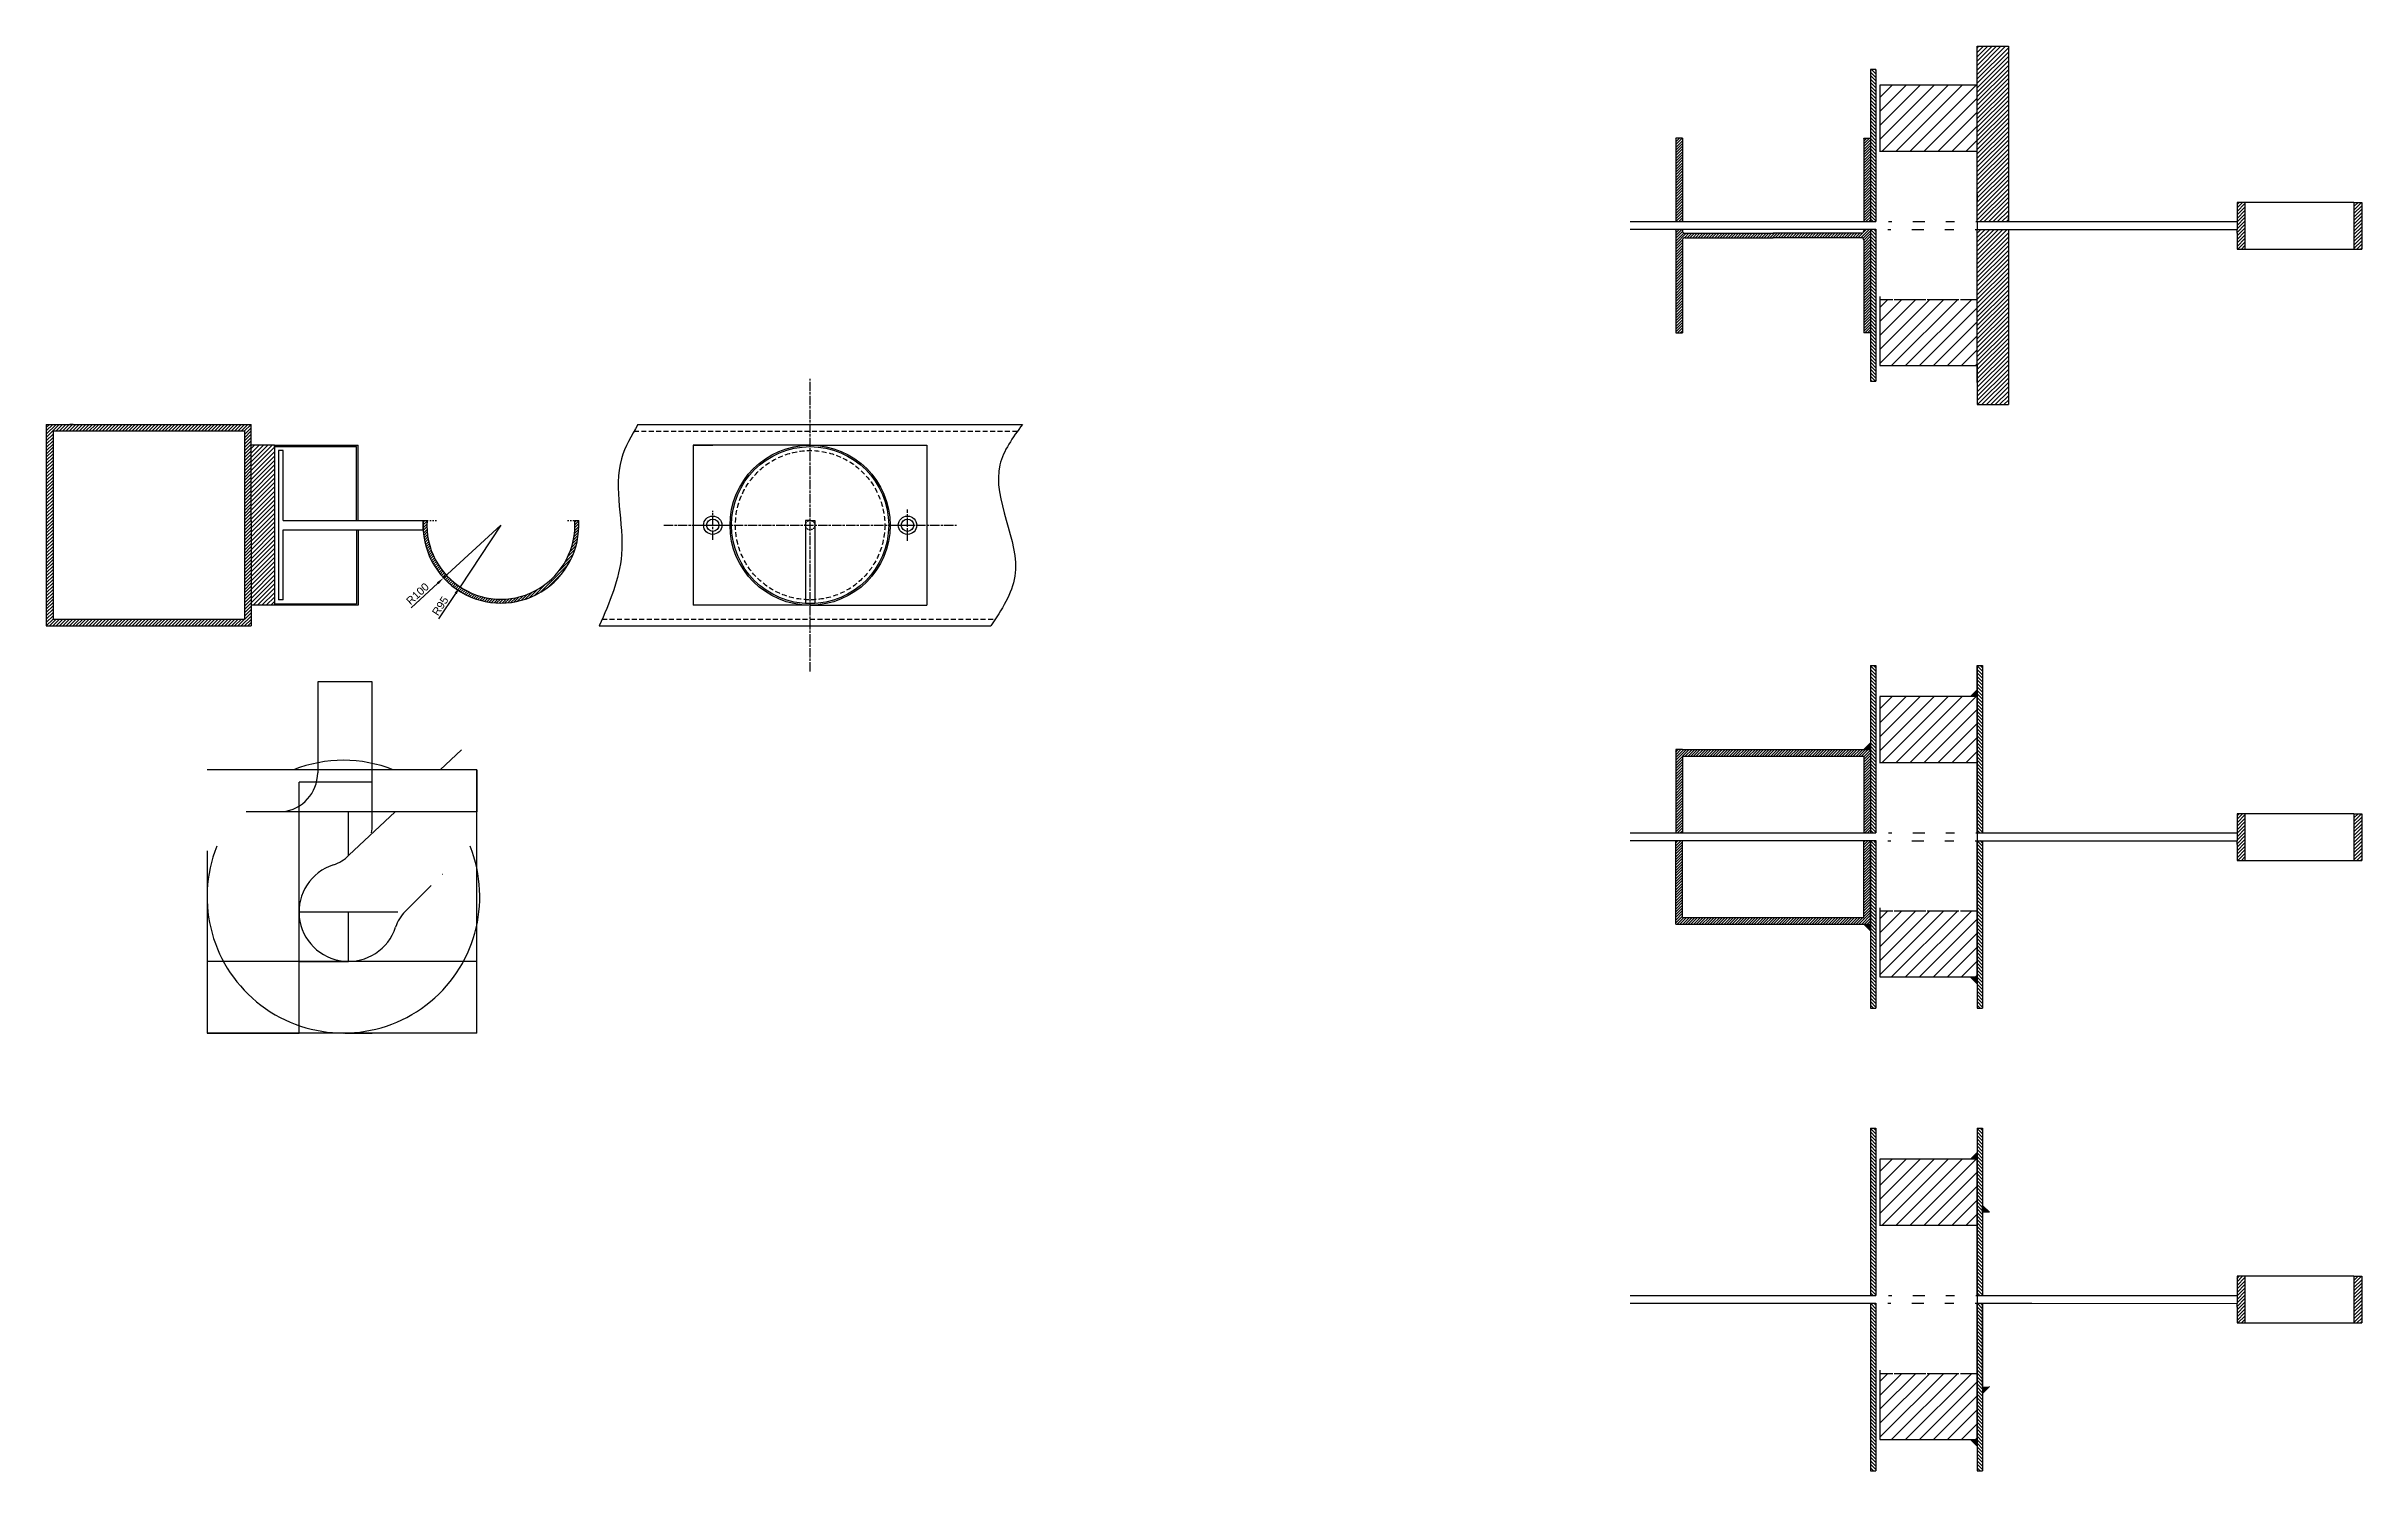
# Model space of a CAD drawing. Header units: millimetres. Extents: x 717 to 16552, y -884 to 8132.
# Drawn here: x 8130 to 11102, y -884 to 945 of the extents above; entities that cross this region are included whole.
import ezdxf

# ---------------------------------------------------------------- set-up
doc = ezdxf.new("R2010")
doc.units = ezdxf.units.MM
for name, pattern in [('ACISOWELD', [3, 2, -1]), ('AM_ISO08W050', [18, 12, -1.5, 3, -1.5]), ('HIDDEN', [9.525, 6.35, -3.175])]:
    doc.linetypes.add(name, pattern=pattern)
doc.layers.add('AM_7', color=4, linetype='AM_ISO08W050', lineweight=25)
doc.layers.add('AM_8', color=1, linetype='Continuous', lineweight=25)
doc.styles.get("Standard").update_dxf_attribs({"font": 'arial.ttf'})
doc.dimstyles.new('ISO-25', dxfattribs={"dimscale": 4, "dimtxt": 2.5, "dimasz": 2.5, "dimexe": 1.25, "dimexo": 0.625, "dimtad": 1, "dimtxsty": 'Standard', "dimcen": 2.5, "dimadec": 0, "dimazin": 0, "dimtfac": 1, "dimtmove": 0, "dimatfit": 3, "dimfxl": 1, "dimarcsym": 0})
pattern_1 = [(135, (0, -3348.5997), (-2.245064, -2.245064), [])]
pattern_2 = [(45, (0, -3348.5997), (-2.245064, 2.245064), [])]
pattern_3 = [(45, (-427, -1995.4417), (-1.76776695, 1.76776695), [])]
pattern_4 = [(45, (0, -1995.4417), (-2.8284271, 2.8284271), [])]
pattern_5 = [(135, (0, -4133.51), (-2.245064, -2.245064), [])]
pattern_6 = [(45, (0, -4133.51), (-2.245064, 2.245064), [])]
pattern_7 = [(45, (-427, -2195.4904), (-1.76776695, 1.76776695), [])]
pattern_8 = [(135, (137, -4133.51), (-2.245064, -2.245064), [])]
pattern_9 = [(135, (0, -4727.4647), (-2.245064, -2.245064), [])]
pattern_10 = [(45, (0, -4727.4647), (-2.245064, 2.245064), [])]
pattern_11 = [(135, (137, -4727.4647), (-2.245064, -2.245064), [])]
pattern_12 = [(45, (0, 0), (-2.8284271, 2.8284271), [])]

# ---------------------------------------------------------------- blocks, each defined once
blk = doc.blocks.new('*D44')
at = {"color": 0, "lineweight": -2, "transparency": 16777216}
for p, q in [((8713.7, 329.9), (8640.1, 262.3)), ((8598.4, 224), (8632.8, 255.5))]:
    blk.add_line(p, q, dxfattribs=at)
at = {"color": 0, "transparency": 16777216}
blk.add_solid([(8631.6, 256.7), (8633.9, 254.3), (8640.1, 262.3)], dxfattribs=at)
at = {"layer": 'Defpoints', "color": 0, "transparency": 16777216}
for p in [(8713.7, 329.9), (8640.1, 262.3)]:
    blk.add_point(p, dxfattribs=at)
at = {"color": 0, "transparency": 16777216, "insert": (8606.8, 241.9), "char_height": 10, "attachment_point": 5, "rotation": 42.5859}
blk.add_mtext('R100', dxfattribs=at)
blk = doc.blocks.new('*D45')
at = {"color": 0, "lineweight": -2, "transparency": 16777216}
for p, q in [((8713.7, 329.9), (8661.3, 250.8)), ((8634.2, 209.9), (8655.7, 242.4))]:
    blk.add_line(p, q, dxfattribs=at)
at = {"color": 0, "transparency": 16777216}
blk.add_solid([(8654.3, 243.3), (8657.1, 241.5), (8661.3, 250.8)], dxfattribs=at)
at = {"layer": 'Defpoints', "color": 0, "transparency": 16777216}
for p in [(8713.7, 329.9), (8661.3, 250.8)]:
    blk.add_point(p, dxfattribs=at)
at = {"color": 0, "transparency": 16777216, "insert": (8635.9, 226.2), "char_height": 10, "attachment_point": 5, "rotation": 56.4657}
blk.add_mtext('R95', dxfattribs=at)

msp = doc.modelspace()

# ---------------------------------------------------------------- hatches: boundary and pattern name
h = msp.add_hatch()
h.set_pattern_fill('ANSI31', color=256, angle=90)
h.set_pattern_definition(pattern_1)
h.paths.add_polyline_path([(10471.737, 719.823), (10478.737, 719.823), (10478.737, 914.823), (10471.737, 914.823)])
h = msp.add_hatch()
h.set_pattern_fill('ANSI31', color=256, scale=4, style=0)
h.set_pattern_definition([(45, (-30, -3348.6), (-8.980256, 8.980256), [])])
edge = h.paths.add_edge_path(flags=0)
edge.add_arc((10543.737, 633.288), 13.5, -94.151925, -85.848075, ccw=False)
edge.add_line((10542.76, 619.823), (10502.307, 619.823))
edge.add_arc((10501.33, 633.288), 13.5, -94.151925, -85.848075, ccw=False)
edge.add_line((10500.353, 619.823), (10483.737, 619.823))
edge.add_line((10483.737, 619.823), (10483.737, 534.823))
edge.add_line((10483.737, 534.823), (10608.737, 534.823))
edge.add_line((10608.737, 534.823), (10608.737, 619.823))
edge.add_line((10608.737, 619.823), (10587.121, 619.823))
edge.add_arc((10586.144, 633.288), 13.5, -94.151925, -85.848075, ccw=False)
edge.add_line((10585.166, 619.823), (10544.714, 619.823))
h.paths.add_polyline_path([(10483.737, 894.823), (10483.737, 809.823), (10608.737, 809.823), (10608.737, 894.823)], flags=0)
edge = h.paths.add_edge_path(flags=0)
edge.add_arc((10586.144, 633.288), 13.5, -94.151925, -85.848075, ccw=False)
edge.add_line((10587.121, 619.823), (10585.166, 619.823))
edge = h.paths.add_edge_path(flags=0)
edge.add_arc((10501.33, 633.288), 13.5, -94.151925, -85.848075, ccw=False)
edge.add_line((10502.307, 619.823), (10500.353, 619.823))
edge = h.paths.add_edge_path(flags=0)
edge.add_arc((10543.737, 633.288), 13.5, -94.151925, -85.848075, ccw=False)
edge.add_line((10544.714, 619.823), (10542.76, 619.823))
edge = h.paths.add_edge_path(flags=0)
edge.add_arc((10586.144, 633.288), 13.5, -94.151925, -85.848075, ccw=False)
edge.add_line((10587.121, 619.823), (10585.166, 619.823))
edge = h.paths.add_edge_path(flags=0)
edge.add_arc((10501.33, 633.288), 13.5, -94.151925, -85.848075, ccw=False)
edge.add_line((10502.307, 619.823), (10500.353, 619.823))
edge = h.paths.add_edge_path(flags=0)
edge.add_arc((10543.737, 633.288), 13.5, -94.151925, -85.848075, ccw=False)
edge.add_line((10544.714, 619.823), (10542.76, 619.823))
h = msp.add_hatch()
h.set_pattern_fill('ANSI31', color=256)
h.set_pattern_definition(pattern_2)
h.paths.add_polyline_path([(10952.301, 744.453), (10942.301, 744.453), (10942.301, 725.614), (10942.301, 719.823), (10942.296, 709.61), (10942.258, 709.61), (10942.301, 704.823), (10942.301, 684.521), (10952.301, 684.521)])
h = msp.add_hatch()
h.set_pattern_fill('ANSI31', color=256)
h.set_pattern_definition(pattern_2)
h.paths.add_polyline_path([(11102.278, 744.453), (11092.278, 744.453), (11092.278, 684.521), (11102.278, 684.521)])
h = msp.add_hatch()
h.set_pattern_fill('ANSI31', color=256, angle=90)
h.set_pattern_definition(pattern_1)
h.paths.add_polyline_path([(10478.737, 709.823), (10471.737, 709.823), (10471.737, 514.823), (10478.737, 514.823)])
h = msp.add_hatch()
h.set_pattern_fill('ANSI31', color=256, angle=90)
h.set_pattern_definition(pattern_5)
h.paths.add_polyline_path([(10471.737, -65.087), (10478.737, -65.087), (10478.737, 149.913), (10471.737, 149.913)])
h = msp.add_hatch()
h.set_pattern_fill('ANSI31', color=256, angle=90)
h.set_pattern_definition(pattern_8)
h.paths.add_polyline_path([(10608.737, -65.087), (10615.737, -65.087), (10615.737, 149.913), (10608.737, 149.913)])
h = msp.add_hatch()
h.set_pattern_fill('ANSI31', color=256, scale=4, style=0)
h.set_pattern_definition([(45, (-30, -4133.51), (-8.980256, 8.980256), [])])
edge = h.paths.add_edge_path(flags=0)
edge.add_arc((10543.737, -151.622), 13.5, -94.151925, -85.848075, ccw=False)
edge.add_line((10542.76, -165.087), (10502.307, -165.087))
edge.add_arc((10501.33, -151.622), 13.5, -94.151925, -85.848075, ccw=False)
edge.add_line((10500.353, -165.087), (10483.737, -165.087))
edge.add_line((10483.737, -165.087), (10483.737, -250.087))
edge.add_line((10483.737, -250.087), (10608.737, -250.087))
edge.add_line((10608.737, -250.087), (10608.737, -165.087))
edge.add_line((10608.737, -165.087), (10587.121, -165.087))
edge.add_arc((10586.144, -151.622), 13.5, -94.151925, -85.848075, ccw=False)
edge.add_line((10585.166, -165.087), (10544.714, -165.087))
h.paths.add_polyline_path([(10483.737, 109.913), (10483.737, 24.913), (10608.737, 24.913), (10608.737, 109.913)], flags=0)
edge = h.paths.add_edge_path(flags=0)
edge.add_arc((10586.144, -151.622), 13.5, -94.151925, -85.848075, ccw=False)
edge.add_line((10587.121, -165.087), (10585.166, -165.087))
edge = h.paths.add_edge_path(flags=0)
edge.add_arc((10501.33, -151.622), 13.5, -94.151925, -85.848075, ccw=False)
edge.add_line((10502.307, -165.087), (10500.353, -165.087))
edge = h.paths.add_edge_path(flags=0)
edge.add_arc((10543.737, -151.622), 13.5, -94.151925, -85.848075, ccw=False)
edge.add_line((10544.714, -165.087), (10542.76, -165.087))
edge = h.paths.add_edge_path(flags=0)
edge.add_arc((10586.144, -151.622), 13.5, -94.151925, -85.848075, ccw=False)
edge.add_line((10587.121, -165.087), (10585.166, -165.087))
edge = h.paths.add_edge_path(flags=0)
edge.add_arc((10501.33, -151.622), 13.5, -94.151925, -85.848075, ccw=False)
edge.add_line((10502.307, -165.087), (10500.353, -165.087))
edge = h.paths.add_edge_path(flags=0)
edge.add_arc((10543.737, -151.622), 13.5, -94.151925, -85.848075, ccw=False)
edge.add_line((10544.714, -165.087), (10542.76, -165.087))
h = msp.add_hatch()
h.set_pattern_fill('ANSI31', color=256)
h.set_pattern_definition(pattern_6)
h.paths.add_polyline_path([(10952.301, -40.457), (10942.301, -40.457), (10942.301, -59.296), (10942.301, -65.087), (10942.296, -75.3), (10942.258, -75.3), (10942.301, -80.087), (10942.301, -100.389), (10952.301, -100.389)])
h = msp.add_hatch()
h.set_pattern_fill('ANSI31', color=256)
h.set_pattern_definition(pattern_6)
h.paths.add_polyline_path([(11102.278, -40.457), (11092.278, -40.457), (11092.278, -100.389), (11102.278, -100.389)])
h = msp.add_hatch()
h.set_pattern_fill('ANSI31', color=256, angle=90)
h.set_pattern_definition(pattern_5)
h.paths.add_polyline_path([(10478.737, -75.087), (10471.737, -75.087), (10471.737, -290.087), (10478.737, -290.087)])
h = msp.add_hatch()
h.set_pattern_fill('ANSI31', color=256, angle=90)
h.set_pattern_definition(pattern_8)
h.paths.add_polyline_path([(10615.737, -75.087), (10608.737, -75.087), (10608.737, -290.087), (10615.737, -290.087)])
h = msp.add_hatch()
h.set_pattern_fill('ANSI31', color=256, angle=90)
h.set_pattern_definition(pattern_9)
h.paths.add_polyline_path([(10471.737, -659.042), (10478.737, -659.042), (10478.737, -444.042), (10471.737, -444.042)])
h = msp.add_hatch()
h.set_pattern_fill('ANSI31', color=256, angle=90)
h.set_pattern_definition(pattern_11)
h.paths.add_polyline_path([(10608.737, -659.042), (10615.737, -659.042), (10615.737, -444.042), (10608.737, -444.042)])
h = msp.add_hatch()
h.set_pattern_fill('ANSI31', color=256, scale=4, style=0)
h.set_pattern_definition([(45, (-30, -4727.465), (-8.980256, 8.980256), [])])
edge = h.paths.add_edge_path(flags=0)
edge.add_arc((10543.737, -745.577), 13.5, -94.151925, -85.848075, ccw=False)
edge.add_line((10542.76, -759.042), (10502.307, -759.042))
edge.add_arc((10501.33, -745.577), 13.5, -94.151925, -85.848075, ccw=False)
edge.add_line((10500.353, -759.042), (10483.737, -759.042))
edge.add_line((10483.737, -759.042), (10483.737, -844.042))
edge.add_line((10483.737, -844.042), (10608.737, -844.042))
edge.add_line((10608.737, -844.042), (10608.737, -759.042))
edge.add_line((10608.737, -759.042), (10587.121, -759.042))
edge.add_arc((10586.144, -745.577), 13.5, -94.151925, -85.848075, ccw=False)
edge.add_line((10585.166, -759.042), (10544.714, -759.042))
h.paths.add_polyline_path([(10483.737, -484.042), (10483.737, -569.042), (10608.737, -569.042), (10608.737, -484.042)], flags=0)
edge = h.paths.add_edge_path(flags=0)
edge.add_arc((10586.144, -745.577), 13.5, -94.151925, -85.848075, ccw=False)
edge.add_line((10587.121, -759.042), (10585.166, -759.042))
edge = h.paths.add_edge_path(flags=0)
edge.add_arc((10501.33, -745.577), 13.5, -94.151925, -85.848075, ccw=False)
edge.add_line((10502.307, -759.042), (10500.353, -759.042))
edge = h.paths.add_edge_path(flags=0)
edge.add_arc((10543.737, -745.577), 13.5, -94.151925, -85.848075, ccw=False)
edge.add_line((10544.714, -759.042), (10542.76, -759.042))
edge = h.paths.add_edge_path(flags=0)
edge.add_arc((10586.144, -745.577), 13.5, -94.151925, -85.848075, ccw=False)
edge.add_line((10587.121, -759.042), (10585.166, -759.042))
edge = h.paths.add_edge_path(flags=0)
edge.add_arc((10501.33, -745.577), 13.5, -94.151925, -85.848075, ccw=False)
edge.add_line((10502.307, -759.042), (10500.353, -759.042))
edge = h.paths.add_edge_path(flags=0)
edge.add_arc((10543.737, -745.577), 13.5, -94.151925, -85.848075, ccw=False)
edge.add_line((10544.714, -759.042), (10542.76, -759.042))
h = msp.add_hatch()
h.set_pattern_fill('ANSI31', color=256)
h.set_pattern_definition(pattern_10)
h.paths.add_polyline_path([(10952.301, -634.412), (10942.301, -634.412), (10942.301, -653.251), (10942.301, -659.042), (10942.296, -669.255), (10942.258, -669.255), (10942.301, -674.042), (10942.301, -694.344), (10952.301, -694.344)])
h = msp.add_hatch()
h.set_pattern_fill('ANSI31', color=256)
h.set_pattern_definition(pattern_10)
h.paths.add_polyline_path([(11102.278, -634.412), (11092.278, -634.412), (11092.278, -694.344), (11102.278, -694.344)])
h = msp.add_hatch()
h.set_pattern_fill('ANSI31', color=256, angle=90)
h.set_pattern_definition(pattern_9)
h.paths.add_polyline_path([(10478.737, -669.042), (10471.737, -669.042), (10471.737, -884.042), (10478.737, -884.042)])
h = msp.add_hatch()
h.set_pattern_fill('ANSI31', color=256, angle=90)
h.set_pattern_definition(pattern_11)
h.paths.add_polyline_path([(10615.737, -669.042), (10608.737, -669.042), (10608.737, -884.042), (10615.737, -884.042)])
at = {"layer": 'AM_8'}
h = msp.add_hatch(dxfattribs=at)
h.set_pattern_fill('_U', color=0, scale=4, angle=45, style=0, pattern_type=0)
h.set_pattern_definition(pattern_4)
h.paths.add_polyline_path([(10648.737, 719.823), (10648.737, 944.823), (10608.737, 944.823), (10608.737, 809.823), (10608.737, 806.309), (10608.737, 719.823)])
at = {"layer": 'AM_8', "true_color": 0xf1eb1f}
h = msp.add_hatch(dxfattribs=at)
h.set_pattern_fill('_U', color=2, scale=2.5, angle=45, style=0, pattern_type=0)
h.set_pattern_definition(pattern_3)
h.paths.add_polyline_path([(10230.337, 719.823), (10230.337, 826.84), (10221.737, 826.84), (10221.737, 719.823)])
h = msp.add_hatch(dxfattribs=at)
h.set_pattern_fill('_U', color=2, scale=2.5, angle=45, style=0, pattern_type=0)
h.set_pattern_definition(pattern_3)
h.paths.add_polyline_path([(10463.137, 826.84), (10463.137, 719.823), (10471.737, 719.823), (10471.737, 826.84)])
h = msp.add_hatch(dxfattribs=at)
h.set_pattern_fill('_U', color=2, scale=2.5, angle=45, style=0, pattern_type=0)
h.set_pattern_definition(pattern_3)
edge = h.paths.add_edge_path()
edge.add_arc((10460.137, 695.94), 3, 0, 90, ccw=False)
edge.add_line((10463.137, 695.94), (10463.137, 576.84))
edge.add_line((10463.137, 576.84), (10471.737, 576.84))
edge.add_line((10471.737, 576.84), (10471.737, 709.629))
edge.add_line((10471.737, 709.629), (10463.137, 709.632))
edge.add_line((10463.137, 709.632), (10463.137, 707.74))
edge.add_arc((10460.137, 707.74), 3, -90, 0, ccw=False)
edge.add_line((10460.137, 704.74), (10233.337, 704.74))
edge.add_arc((10233.337, 707.74), 3, 180, 270, ccw=False)
edge.add_line((10230.337, 707.74), (10230.337, 709.74))
edge.add_line((10230.337, 709.74), (10221.737, 709.74))
edge.add_line((10221.737, 709.74), (10221.737, 576.84))
edge.add_line((10221.737, 576.84), (10230.337, 576.84))
edge.add_line((10230.337, 576.84), (10230.337, 695.94))
edge.add_arc((10233.337, 695.94), 3, 90, 180, ccw=False)
edge.add_line((10233.337, 698.94), (10460.137, 698.94))
at = {"layer": 'AM_8'}
h = msp.add_hatch(dxfattribs=at)
h.set_pattern_fill('_U', color=0, scale=4, angle=45, style=0, pattern_type=0)
h.set_pattern_definition(pattern_4)
h.paths.add_polyline_path([(10648.737, 484.823), (10648.737, 709.74), (10638.737, 709.74), (10608.737, 709.753), (10608.737, 484.823)])
h = msp.add_hatch(dxfattribs=at)
h.set_pattern_fill('_U', color=256, scale=3, angle=45, style=0, pattern_type=0)
h.set_pattern_definition([(45, (0, 0), (-2.1213203, 2.1213203), [])])
h.paths.add_polyline_path([(8138.818, 450.642), (8384.518, 450.642), (8384.518, 341.334), (8384.518, 335.942), (8384.518, 324.386), (8393.118, 324.386), (8393.118, 459.242), (8160.218, 459.242), (8130.218, 459.242), (8130.218, 200.642), (8393.118, 200.642), (8393.118, 227.112), (8393.118, 229.112), (8393.118, 324.386), (8384.518, 324.386), (8384.518, 323.942), (8384.518, 318.55), (8384.518, 209.242), (8138.818, 209.242)])
at = {"layer": 'AM_8', "true_color": 0x139b48}
h = msp.add_hatch(dxfattribs=at)
h.set_pattern_fill('_U', color=114, scale=4, angle=45, style=0, pattern_type=0)
h.set_pattern_definition(pattern_12)
h.paths.add_polyline_path([(8423.118, 324.394), (8423.118, 432.772), (8393.118, 432.772), (8393.118, 324.394)])
at = {"layer": 'AM_8'}
h = msp.add_hatch(dxfattribs=at)
h.set_pattern_fill('_U', color=256, scale=2.5, angle=45, style=0, pattern_type=0)
h.set_pattern_definition([(45, (0, 0), (-1.76776695, 1.76776695), [])])
edge = h.paths.add_edge_path()
edge.add_arc((8713.742, 329.942), 95, 176.378909, 363.621091)
edge.add_line((8808.553, 335.942), (8813.562, 335.942))
edge.add_arc((8713.742, 329.942), 100, -183.439813, 3.439813, ccw=False)
edge.add_line((8613.922, 335.942), (8618.932, 335.942))
at = {"layer": 'AM_8', "true_color": 0x139b48}
h = msp.add_hatch(dxfattribs=at)
h.set_pattern_fill('_U', color=114, scale=4, angle=45, style=0, pattern_type=0)
h.set_pattern_definition(pattern_12)
h.paths.add_polyline_path([(8393.118, 227.112), (8423.118, 227.112), (8423.118, 324.386), (8393.118, 324.386), (8393.118, 323.942), (8393.118, 229.112)])
at = {"layer": 'AM_8'}
for points in [[(10608.737, 118.513), (10600.137, 109.913), (10608.737, 109.913)], [(10471.737, 50.529), (10463.137, 41.929), (10471.737, 41.929)], [(10471.737, -190.774), (10463.137, -182.174), (10471.737, -182.174)], [(10608.737, -258.758), (10600.137, -250.158), (10608.737, -250.158)], [(10608.737, -475.442), (10600.137, -484.042), (10608.737, -484.042)], [(10615.737, -552.025), (10624.337, -552.025), (10615.737, -543.425)], [(10615.737, -776.129), (10624.337, -776.129), (10615.737, -784.729)], [(10608.737, -852.712), (10600.137, -844.112), (10608.737, -844.112)]]:
    msp.add_hatch(color=0, dxfattribs=at).paths.add_polyline_path(points)
at = {"layer": 'AM_8', "true_color": 0xf1eb1f}
h = msp.add_hatch(dxfattribs=at)
h.set_pattern_fill('_U', color=2, scale=2.5, angle=45, style=0, pattern_type=0)
h.set_pattern_definition(pattern_7)
h.paths.add_polyline_path([(10463.137, -65.087), (10471.737, -65.087), (10471.737, 41.929), (10221.737, 41.929), (10221.737, -65.087), (10230.337, -65.087), (10230.337, 33.329), (10463.137, 33.329)])
h = msp.add_hatch(dxfattribs=at)
h.set_pattern_fill('_U', color=2, scale=2.5, angle=45, style=0, pattern_type=0)
h.set_pattern_definition(pattern_7)
h.paths.add_polyline_path([(10463.137, -75.158), (10471.737, -75.158), (10471.737, -182.174), (10221.737, -182.174), (10221.737, -75.158), (10230.337, -75.158), (10230.337, -173.574), (10463.137, -173.574)])

# ---------------------------------------------------------------- linework, layer by layer
for p, q in [((10608.737, 894.823), (10608.737, 944.823)), ((10608.737, 944.823), (10648.737, 944.823)), ((10648.737, 944.823), (10648.737, 719.823)), ((10478.737, 914.823), (10471.737, 914.823)), ((10471.737, 914.823), (10471.737, 719.823)), ((10478.737, 914.823), (10478.737, 719.823)), ((10608.737, 894.823), (10483.737, 894.823)), ((10483.737, 894.823), (10483.737, 809.167)), ((10608.737, 719.823), (10608.737, 894.823)), ((10608.737, 755.126), (10608.737, 844.455)), ((10230.337, 826.84), (10221.737, 826.84)), ((10221.737, 826.84), (10221.737, 719.823)), ((10230.337, 826.84), (10230.337, 719.823)), ((10463.137, 826.84), (10463.137, 719.823)), ((10463.137, 826.84), (10471.737, 826.84)), ((10471.737, 826.84), (10471.737, 719.823)), ((10608.737, 809.823), (10483.737, 809.823)), ((10608.737, 719.823), (10608.737, 809.823)), ((10608.737, 719.823), (10608.737, 809.823)), ((10648.737, 826.84), (10648.737, 719.823)), ((10608.737, 755.126), (10608.737, 745.126)), ((10608.737, 719.823), (10608.737, 745.126)), ((11092.301, 744.453), (10942.301, 744.453)), ((10942.301, 744.453), (10942.301, 725.614)), ((10952.301, 744.453), (10952.301, 684.521)), ((11092.278, 744.453), (11092.278, 684.521)), ((11092.278, 744.453), (11102.278, 744.453)), ((11102.278, 744.453), (11102.278, 684.521)), ((10163.457, 719.823), (10478.737, 719.823)), ((10494.975, 719.823), (10498.973, 719.823)), ((10526.201, 719.823), (10541.38, 719.823)), ((10568.607, 719.823), (10579.789, 719.823)), ((10606.882, 719.823), (10638.737, 719.823)), ((10608.737, 719.823), (10608.737, 709.753)), ((10638.737, 719.823), (10678.737, 719.823)), ((10648.737, 719.823), (10648.737, 724.823)), ((10678.737, 719.823), (10942.301, 719.823)), ((10942.301, 719.823), (10942.296, 709.61)), ((10942.301, 725.614), (10942.301, 719.823)), ((10163.457, 709.823), (10478.737, 709.823)), ((10221.737, 709.823), (10221.737, 576.84)), ((10230.337, 709.74), (10230.337, 707.74)), ((10230.337, 695.94), (10230.337, 576.84)), ((10233.337, 704.74), (10238.337, 704.74)), ((10233.337, 704.74), (10346.737, 704.74)), ((10233.337, 698.94), (10346.737, 698.94)), ((10460.137, 704.74), (10346.737, 704.74)), ((10460.137, 698.94), (10346.737, 698.94)), ((10463.137, 709.632), (10463.137, 707.74)), ((10463.137, 695.94), (10463.137, 576.84)), ((10471.737, 709.823), (10471.737, 514.823)), ((10471.737, 709.629), (10471.737, 585.44)), ((10478.737, 709.823), (10478.737, 514.823)), ((10494.142, 709.802), (10497.669, 709.8)), ((10524.895, 709.788), (10540.074, 709.782)), ((10567.3, 709.77), (10578.953, 709.765)), ((10606.045, 709.754), (10638.737, 709.74)), ((10608.737, 684.521), (10608.737, 709.753)), ((10608.737, 513.031), (10608.737, 684.521)), ((10638.737, 709.74), (10678.737, 709.74)), ((10648.737, 709.74), (10648.737, 674.521)), ((10648.737, 709.74), (10648.737, 704.74)), ((10648.737, 709.74), (10648.737, 585.44)), ((10678.737, 709.723), (10942.258, 709.61)), ((10942.301, 704.823), (10942.258, 709.61)), ((10942.301, 704.823), (10942.301, 684.521)), ((10942.301, 684.521), (11102.278, 684.521)), ((10648.737, 674.521), (10648.737, 484.823)), ((10483.737, 623.696), (10483.737, 619.823)), ((10483.737, 623.696), (10483.737, 534.823)), ((10483.737, 619.823), (10500.353, 619.823)), ((10502.307, 619.823), (10542.76, 619.823)), ((10544.714, 619.823), (10585.166, 619.823)), ((10587.121, 619.823), (10608.737, 619.823)), ((10221.737, 576.84), (10230.337, 576.84)), ((10471.737, 576.84), (10463.137, 576.84)), ((10471.737, 585.44), (10471.737, 576.84)), ((10478.877, 585.44), (10478.877, 585.44)), ((10648.737, 585.44), (10648.737, 576.84)), ((10471.737, 514.823), (10478.737, 514.823)), ((10483.737, 534.823), (10608.737, 534.823)), ((10608.737, 534.823), (10608.737, 484.823)), ((10608.737, 513.031), (10608.737, 484.823)), ((10608.737, 484.823), (10648.737, 484.823)), ((8130.218, 459.242), (8393.118, 459.242)), ((8130.218, 459.242), (8130.218, 335.942)), ((8384.518, 450.642), (8138.818, 450.642)), ((8138.818, 450.642), (8138.818, 335.942)), ((8164.518, 459.242), (8160.218, 459.242)), ((8384.518, 450.642), (8384.518, 335.942)), ((8393.118, 335.942), (8393.118, 459.242)), ((8889.445, 459.242), (9383.158, 459.242)), ((8423.118, 432.772), (8393.118, 432.772)), ((8423.118, 432.772), (8423.118, 227.112)), ((8423.118, 430.772), (8423.118, 432.772)), ((8423.118, 432.772), (8530.598, 432.772)), ((8423.118, 432.772), (8423.118, 430.772)), ((8423.118, 430.772), (8528.598, 430.772)), ((8434.118, 425.772), (8428.118, 425.772)), ((8434.118, 425.772), (8428.118, 425.772)), ((8428.118, 425.772), (8428.118, 234.112)), ((8434.118, 407.942), (8434.118, 425.772)), ((8434.118, 420.772), (8434.118, 425.772)), ((8528.598, 335.942), (8528.598, 430.772)), ((8530.598, 335.942), (8530.598, 432.772)), ((9110.669, 432.78), (8960.669, 432.78)), ((8960.669, 432.78), (8960.669, 227.104)), ((8960.669, 432.78), (8985.669, 432.78)), ((9110.669, 432.78), (9260.669, 432.78)), ((9260.669, 432.78), (9260.669, 227.104)), ((8434.118, 335.942), (8434.118, 407.942)), ((8130.218, 335.942), (8130.218, 323.942)), ((8138.818, 335.942), (8138.818, 323.942)), ((8384.518, 335.942), (8384.518, 323.942)), ((8393.118, 335.942), (8393.118, 323.942)), ((8434.118, 335.942), (8613.742, 335.942)), ((8528.598, 335.942), (8530.598, 335.942)), ((8613.742, 335.942), (8613.742, 323.942)), ((8613.742, 335.942), (8618.932, 335.942)), ((8808.553, 335.942), (8813.562, 335.942)), ((9104.669, 335.942), (9104.669, 229.942)), ((9110.669, 335.942), (9104.669, 335.942)), ((9104.669, 335.942), (9116.669, 335.942)), ((9116.669, 335.942), (9116.669, 229.942)), ((8130.218, 323.942), (8130.218, 200.642)), ((8138.818, 323.942), (8138.818, 209.242)), ((8384.518, 323.942), (8384.518, 209.242)), ((8393.118, 323.942), (8393.118, 229.112)), ((8393.118, 323.942), (8393.118, 200.642)), ((8434.118, 323.942), (8613.742, 323.942)), ((8434.118, 234.112), (8434.118, 323.942)), ((8528.598, 323.942), (8528.598, 229.112)), ((8530.598, 323.942), (8530.598, 227.112)), ((8138.818, 209.242), (8384.518, 209.242)), ((8423.118, 227.112), (8393.118, 227.112)), ((8423.118, 229.112), (8528.598, 229.112)), ((8423.118, 229.112), (8423.118, 229.112)), ((8423.118, 229.112), (8423.118, 227.112)), ((8530.598, 227.112), (8423.118, 227.112)), ((8434.118, 234.112), (8428.118, 234.112)), ((9110.669, 227.104), (8960.669, 227.104)), ((9104.669, 229.942), (9116.669, 229.942)), ((9110.669, 227.104), (9260.669, 227.104)), ((8130.218, 200.642), (8393.118, 200.642)), ((8840.03, 200.642), (9342.53, 200.642)), ((10471.737, 149.913), (10471.737, -65.087)), ((10471.737, 149.913), (10478.737, 149.913)), ((10478.737, 149.913), (10478.737, -65.087)), ((10608.737, 149.913), (10608.737, -65.087)), ((10608.737, 149.913), (10615.737, 149.913)), ((10608.737, 109.913), (10608.737, 149.913)), ((10615.737, 149.913), (10615.737, -65.087)), ((8548.564, 129.014), (8478.564, 129.014)), ((8478.564, 129.014), (8478.564, 11.991)), ((8548.564, -54.77), (8548.564, 129.014)), ((10608.737, 109.913), (10483.737, 109.913)), ((10483.737, 109.913), (10483.737, 24.257)), ((10600.137, 109.913), (10608.737, 118.513)), ((10608.737, -65.087), (10608.737, 109.913)), ((10608.737, -29.784), (10608.737, 59.544)), ((8663.276, 41.694), (8635.806, 15.933)), ((10230.337, 41.929), (10221.737, 41.929)), ((10221.737, 41.929), (10221.737, -65.087)), ((10230.337, 41.929), (10463.137, 41.929)), ((10230.337, 33.329), (10230.337, -65.087)), ((10230.337, 33.329), (10463.137, 33.329)), ((10463.137, 41.929), (10471.737, 50.529)), ((10463.137, 41.929), (10471.737, 41.929)), ((10463.137, 33.329), (10463.137, -65.087)), ((10471.737, 41.929), (10471.737, -65.087)), ((8682.648, 15.933), (8336.648, 15.933)), ((8682.648, 15.933), (8336.648, 15.933)), ((8682.648, -322.067), (8682.648, 15.933)), ((8682.648, 15.933), (8682.648, -0.067)), ((10608.737, 24.913), (10483.737, 24.913)), ((10608.737, -65.087), (10608.737, 24.913)), ((10608.737, -65.087), (10608.737, 24.913)), ((8454.648, -322.067), (8454.648, -0.067)), ((8548.564, -0.067), (8454.648, -0.067)), ((8682.648, -0.067), (8682.648, -38.167)), ((8682.648, -38.167), (8386.648, -38.167)), ((8518.148, -94.434), (8518.148, -38.167)), ((8578.119, -38.167), (8518.7, -93.891)), ((10608.737, -29.784), (10608.737, -39.784)), ((10608.737, -65.087), (10608.737, -39.784)), ((11092.301, -40.457), (10942.301, -40.457)), ((10942.301, -40.457), (10942.301, -59.296)), ((10942.301, -59.296), (10942.301, -65.087)), ((10952.301, -40.457), (10952.301, -100.389)), ((11092.278, -40.457), (11092.278, -100.389)), ((11092.278, -40.457), (11102.278, -40.457)), ((11102.278, -40.457), (11102.278, -100.389)), ((8336.648, -88.167), (8336.648, -322.067)), ((10163.457, -65.087), (10478.737, -65.087)), ((10163.457, -75.087), (10478.737, -75.087)), ((10221.737, -182.174), (10221.737, -75.087)), ((10230.337, -173.574), (10230.337, -75.158)), ((10463.137, -173.574), (10463.137, -75.158)), ((10471.737, -75.087), (10471.737, -270.087)), ((10471.737, -182.174), (10471.737, -75.158)), ((10478.737, -75.087), (10478.737, -290.087)), ((10494.142, -75.109), (10497.669, -75.11)), ((10494.975, -65.087), (10498.973, -65.087)), ((10524.895, -75.122), (10540.074, -75.128)), ((10526.201, -65.087), (10541.38, -65.087)), ((10567.3, -75.14), (10578.953, -75.145)), ((10568.607, -65.087), (10579.789, -65.087)), ((10606.045, -75.157), (10638.737, -75.171)), ((10606.882, -65.087), (10638.737, -65.087)), ((10608.737, -65.087), (10608.737, -75.158)), ((10608.737, -75.087), (10608.737, -270.087)), ((10608.737, -100.389), (10608.737, -75.158)), ((10615.737, -75.087), (10615.737, -290.087)), ((10638.737, -65.087), (10678.737, -65.087)), ((10638.737, -75.171), (10678.737, -75.171)), ((10678.737, -65.087), (10942.301, -65.087)), ((10678.737, -75.188), (10942.258, -75.3)), ((10942.301, -80.087), (10942.258, -75.3)), ((10942.301, -65.087), (10942.296, -75.3)), ((10942.301, -80.087), (10942.301, -100.389)), ((8638.524, -118.117), (8638.607, -118.117)), ((8682.648, -118.117), (8684.266, -118.117)), ((10608.737, -250.087), (10608.737, -100.389)), ((10942.301, -100.389), (11102.278, -100.389)), ((8624.237, -132.707), (8590.825, -166.015)), ((8454.648, -230.067), (8454.648, -166.567)), ((8454.648, -166.567), (8556.743, -166.567)), ((8518.148, -230.067), (8518.148, -166.567)), ((8518.148, -166.567), (8581.648, -166.567)), ((10230.337, -173.574), (10463.137, -173.574)), ((10483.737, -161.214), (10483.737, -165.087)), ((10483.737, -161.214), (10483.737, -250.087)), ((10483.737, -165.087), (10500.353, -165.087)), ((10502.307, -165.087), (10542.76, -165.087)), ((10544.714, -165.087), (10585.166, -165.087)), ((10587.121, -165.087), (10608.737, -165.087)), ((10221.737, -182.174), (10463.137, -182.174)), ((10463.137, -182.174), (10471.737, -182.174)), ((10463.137, -182.174), (10471.737, -190.774)), ((8682.648, -230.067), (8336.648, -230.067)), ((8454.648, -230.067), (8518.148, -230.067)), ((8682.648, -322.067), (8682.648, -230.067)), ((10483.737, -250.087), (10608.737, -250.087)), ((10600.137, -250.158), (10608.737, -258.758)), ((10471.737, -270.087), (10471.737, -290.087)), ((10471.737, -290.087), (10478.737, -290.087)), ((10608.737, -270.087), (10608.737, -290.087)), ((10608.737, -290.087), (10615.737, -290.087)), ((8682.648, -322.067), (8336.648, -322.067)), ((8336.648, -322.067), (8454.648, -322.067)), ((8513.564, -322.067), (8548.564, -322.067)), ((10471.737, -444.042), (10471.737, -659.042)), ((10471.737, -444.042), (10478.737, -444.042)), ((10478.737, -444.042), (10478.737, -659.042)), ((10608.737, -444.042), (10608.737, -659.042)), ((10608.737, -444.042), (10615.737, -444.042)), ((10615.737, -444.042), (10615.737, -659.042)), ((10600.137, -484.042), (10608.737, -475.442)), ((10608.737, -484.042), (10483.737, -484.042)), ((10483.737, -484.042), (10483.737, -569.698)), ((10608.737, -659.042), (10608.737, -484.042)), ((10608.737, -623.739), (10608.737, -534.41)), ((10615.737, -552.025), (10615.737, -543.425)), ((10615.737, -543.425), (10624.337, -552.025)), ((10624.337, -552.025), (10615.737, -552.025)), ((10615.737, -552.025), (10615.737, -659.042)), ((10624.337, -552.025), (10615.737, -552.025)), ((10608.737, -569.042), (10483.737, -569.042)), ((10608.737, -659.042), (10608.737, -569.042)), ((10608.737, -659.042), (10608.737, -569.042)), ((10608.737, -623.739), (10608.737, -633.739)), ((10608.737, -659.042), (10608.737, -633.739)), ((11092.301, -634.412), (10942.301, -634.412)), ((10942.301, -634.412), (10942.301, -653.251)), ((10942.301, -653.251), (10942.301, -659.042)), ((10952.301, -634.412), (10952.301, -694.344)), ((11092.278, -634.412), (11092.278, -694.344)), ((11092.278, -634.412), (11102.278, -634.412)), ((11102.278, -634.412), (11102.278, -694.344)), ((10163.457, -659.042), (10478.737, -659.042)), ((10163.457, -669.042), (10478.737, -669.042)), ((10471.737, -669.042), (10471.737, -864.042)), ((10478.737, -669.042), (10478.737, -884.042)), ((10494.142, -669.063), (10497.669, -669.065)), ((10494.975, -659.042), (10498.973, -659.042)), ((10524.895, -669.077), (10540.074, -669.083)), ((10526.201, -659.042), (10541.38, -659.042)), ((10567.3, -669.095), (10578.953, -669.1)), ((10568.607, -659.042), (10579.789, -659.042)), ((10606.045, -669.111), (10638.737, -669.125)), ((10606.882, -659.042), (10638.737, -659.042)), ((10608.737, -659.042), (10608.737, -669.112)), ((10608.737, -669.042), (10608.737, -864.042)), ((10608.737, -694.344), (10608.737, -669.112)), ((10615.737, -776.129), (10615.737, -669.042)), ((10615.737, -669.042), (10615.737, -884.042)), ((10638.737, -659.042), (10678.737, -659.042)), ((10638.737, -669.125), (10678.737, -669.125)), ((10678.737, -659.042), (10942.301, -659.042)), ((10678.737, -669.142), (10942.258, -669.255)), ((10942.301, -674.042), (10942.258, -669.255)), ((10942.301, -659.042), (10942.296, -669.255)), ((10942.301, -674.042), (10942.301, -694.344)), ((10608.737, -844.042), (10608.737, -694.344)), ((10942.301, -694.344), (11102.278, -694.344)), ((10483.737, -755.169), (10483.737, -759.042)), ((10483.737, -755.169), (10483.737, -844.042)), ((10483.737, -759.042), (10500.353, -759.042)), ((10502.307, -759.042), (10542.76, -759.042)), ((10544.714, -759.042), (10585.166, -759.042)), ((10587.121, -759.042), (10608.737, -759.042)), ((10615.737, -784.729), (10624.337, -776.129)), ((10483.737, -844.042), (10608.737, -844.042)), ((10600.137, -844.112), (10608.737, -852.712)), ((10471.737, -864.042), (10471.737, -884.042)), ((10471.737, -884.042), (10478.737, -884.042)), ((10608.737, -864.042), (10608.737, -884.042)), ((10608.737, -884.042), (10615.737, -884.042))]:
    msp.add_line(p, q)
at = {"linetype": 'HIDDEN'}
for p, q in [((8884.533, 450.642), (9376.889, 450.642)), ((8843.769, 209.242), (9348.248, 209.242))]:
    msp.add_line(p, q, dxfattribs=at)
for centre, radius in [((9110.669, 329.942), 102.838), ((9110.669, 329.942), 100.83), ((8985.669, 329.942), 11.8), ((8985.669, 329.942), 7.95), ((9235.669, 329.942), 11.8), ((9235.669, 329.942), 7.95), ((8336.648, -322.067), 8.411511692697602e-13)]:
    msp.add_circle(centre, radius)
msp.add_circle((9110.669, 329.942), 95.85, dxfattribs=at)
at = {"linetype": 'ACISOWELD'}
msp.add_circle((9110.669, 329.942), 6, dxfattribs=at)
for centre, radius, start, end in [((10233.337, 707.74), 3, 180, 270), ((10233.337, 695.94), 3, 90, 180), ((10460.137, 707.74), 3, 270, 0), ((10460.137, 695.94), 3, 0, 90), ((8713.742, 329.942), 100, 176.560187, 3.439813), ((8713.742, 329.942), 95, 176.378909, 3.621091), ((8428.564, 11.991), 50, 275.56045, 360), ((8511.606, -147.016), 175.062, 68.560533, 111.439467), ((8498.564, -54.77), 50, 348.067774, 0), ((8511.606, -147.016), 175.062, 158.310916, 21.714849), ((8518.148, -166.567), 63.5, 107.856645, 342.143355), ((8483.345, -58.535), 50, 287.856645, 315), ((8626.181, -201.371), 50, 135, 162.143355)]:
    msp.add_arc(centre, radius, start, end)
for points in [[(8889.445, 459.242), (8868.568, 415.284), (8868.568, 292.125), (8840.03, 200.642)], [(9383.158, 459.242), (9354.236, 407.569), (9373.518, 264.456), (9342.53, 200.642)]]:
    msp.add_spline(points, degree=3)
at = {"layer": 'AM_7'}
for p, q in [((9110.669, 142.151), (9110.669, 517.733)), ((8922.878, 329.942), (9298.46, 329.942)), ((8967.038, 329.942), (9004.3, 329.942)), ((8985.669, 311.311), (8985.669, 348.573)), ((9215.392, 329.942), (9255.946, 329.942)), ((9235.669, 309.665), (9235.669, 350.219))]:
    msp.add_line(p, q, dxfattribs=at)

# ---------------------------------------------------------------- dimensions: what is measured, and where the dimension line sits
for mpoint, picture, middle in [((8640.116, 262.272), '*D44', (8606.759, 241.945)), ((8661.261, 250.754), '*D45', (8635.87, 226.211))]:
    dim = msp.add_radius_dim(center=(8713.742, 329.942), mpoint=mpoint, dimstyle='ISO-25')
    dim.commit()
    dim.dimension.update_dxf_attribs({"geometry": picture, "text_midpoint": middle})

doc.saveas('drawing.dxf')
